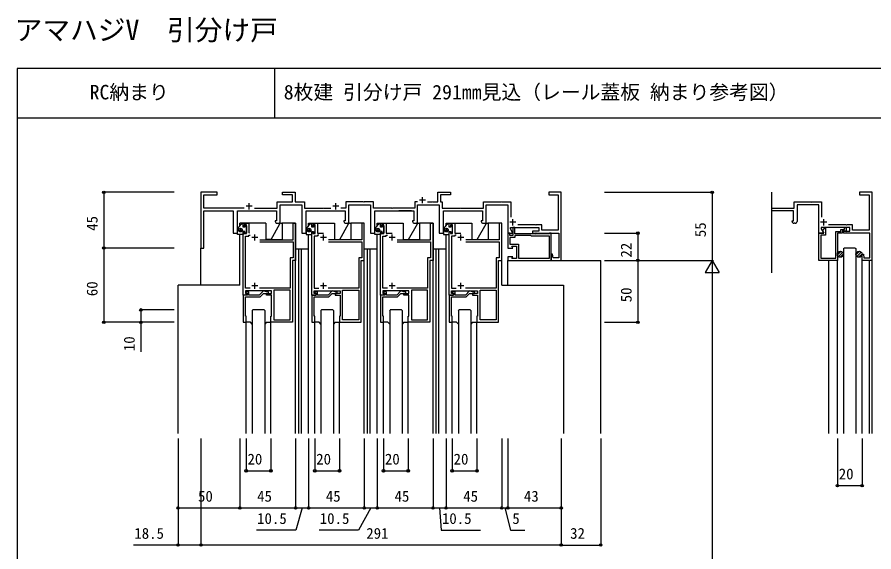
# Model space of a CAD drawing. Units: millimetres, scale not verified. Extents: x -699 to 701, y -1083 to 1079.
# Drawn here: x -699 to -7, y 646 to 1079 of the extents above; entities that cross this region are included whole.
import ezdxf
from ezdxf.enums import TextEntityAlignment as Align

# ---------------------------------------------------------------- set-up
doc = ezdxf.new("R2010")
doc.units = ezdxf.units.MM
doc.header["$LTSCALE"] = 6
for name, color, linetype in [('0-1_USER1', 3, 'Continuous'), ('0-2_YKK_11', 7, 'Continuous'), ('0-3_YKK_12', 2, 'Continuous'), ('0-4_YKK_13', 4, 'Continuous'), ('0-6_YKK_D', 6, 'Continuous'), ('0-7_YKK_ZWAK', 7, 'Continuous')]:
    doc.layers.add(name, color=color, linetype=linetype)
doc.styles.add('ＭＳ ゴシック', font='')
doc.styles.get('ＭＳ ゴシック').set_extended_font_data('MS Gothic')

msp = doc.modelspace()

# ---------------------------------------------------------------- linework, layer by layer
at = {"layer": '0-2_YKK_11'}
for p, q in [((-511.5, 923.2), (-511.5, 928.2)), ((-441.5, 923.2), (-441.5, 928.2)), ((-369, 930.7), (-374, 930.7)), ((-371.5, 928.2), (-371.5, 933.2)), ((-509, 925.7), (-514, 925.7)), ((-439, 925.7), (-444, 925.7)), ((-380.5, 922), (-390.5, 922)), ((-298.5, 910.3), (-298.5, 915.3)), ((-47.313, 910.3), (-47.313, 915.3)), ((-516, 912), (-512.3, 912)), ((-489, 912), (-488, 912)), ((-433.5, 912), (-432.5, 912)), ((-405, 912), (-401.3, 912)), ((-378, 912), (-377, 912)), ((-322.5, 912), (-321.5, 912)), ((-296, 912.8), (-301, 912.8)), ((-70.313, 912), (-71.313, 912)), ((-44.813, 912.8), (-49.813, 912.8)), ((-504.5, 900.5), (-509.5, 900.5)), ((-507, 898), (-507, 903)), ((-449, 900.5), (-454, 900.5)), ((-451.5, 898), (-451.5, 903)), ((-393.5, 900.5), (-398.5, 900.5)), ((-396, 898), (-396, 903)), ((-338, 900.5), (-343, 900.5)), ((-340.5, 898), (-340.5, 903)), ((-510.708, 859.5), (-514.5, 859.5)), ((-504.5, 861.5), (-509.5, 861.5)), ((-507, 859), (-507, 864)), ((-449, 861.5), (-454, 861.5)), ((-451.5, 859), (-451.5, 864)), ((-399.708, 859.5), (-403.5, 859.5)), ((-393.5, 861.5), (-398.5, 861.5)), ((-396, 859), (-396, 864)), ((-338, 861.5), (-343, 861.5)), ((-340.5, 859), (-340.5, 864))]:
    msp.add_line(p, q, dxfattribs=at)
for points in [[(-515.654, 924.3), (-548.2, 924.3), (-548.2, 935), (-537.5, 935), (-537.5, 937), (-550.5, 937), (-550.5, 892), (-548.2, 892), (-548.2, 922), (-524.5, 922), (-524.5, 904), (-521, 904), (-521, 922), (-489.5, 922), (-489.5, 914), (-490.5, 914), (-490.5, 913.5)], [(-507.346, 924.3), (-488.8, 924.3), (-488.8, 929.3), (-476.5, 929.3), (-476.5, 935), (-484.5, 935), (-484.5, 937), (-474.5, 937), (-474.5, 929.3), (-466.7, 929.3), (-466.7, 924.3), (-451.8, 924.3), (-451.5, 924), (-451.2, 924.3), (-445.654, 924.3)], [(-367.346, 929.3), (-363.8, 929.3), (-363.5, 929), (-363.2, 929.3), (-359, 929.3), (-359, 937), (-349, 937), (-349, 935), (-357, 935), (-357, 929.3), (-355.7, 929.3), (-355.7, 924.3), (-340.8, 924.3), (-340.5, 924), (-340.2, 924.3), (-322.3, 924.3), (-322.3, 929.3), (-308.3, 929.3), (-308, 929), (-307.7, 929.3), (-300.2, 929.3), (-300.2, 916.877)], [(-320, 913.5), (-320, 927), (-302.5, 927), (-302.5, 904), (-298.5, 904), (-300.5, 907.464), (-300.5, 908.5), (-277.5, 908.5), (-277.5, 905.5), (-282.5, 905.5), (-282.5, 904), (-280.3, 904), (-280, 904.3), (-279.7, 904), (-261.3, 904), (-261.3, 884), (-266, 884), (-266.5, 887), (-267.5, 887), (-267.5, 882), (-259.5, 882), (-259.5, 937), (-269.5, 937), (-269.5, 935), (-261.8, 935), (-261.8, 906.3), (-275.2, 906.3), (-275.2, 910.8), (-279.7, 910.8), (-280, 910.5), (-280.3, 910.8), (-294.524, 910.8)], [(-8.313, 882.3), (-8.313, 937), (-18.313, 937), (-18.313, 935), (-10.613, 935), (-10.613, 906.3), (-24.013, 906.3), (-24.013, 910.8), (-28.513, 910.8), (-28.813, 910.5), (-29.113, 910.8), (-43.336, 910.8)], [(-375.654, 929.3), (-377.8, 929.3), (-377.8, 924.3), (-395.7, 924.3), (-396, 924), (-396.3, 924.3), (-411.2, 924.3), (-411.2, 929.3), (-418.7, 929.3), (-419, 929), (-419.3, 929.3), (-433.3, 929.3), (-433.3, 924.3), (-437.346, 924.3)], [(-89.313, 924), (-89.013, 924.3), (-71.113, 924.3), (-71.113, 929.3), (-57.113, 929.3), (-56.813, 929), (-56.513, 929.3), (-49.013, 929.3), (-49.013, 916.877)], [(-486.5, 913.5), (-486.5, 927), (-469, 927), (-469, 904), (-465.5, 904), (-465.5, 922), (-434, 922), (-434, 914), (-435, 914), (-435, 913.5)], [(-431, 913.5), (-431, 927), (-413.5, 927), (-413.5, 904), (-410, 904), (-410, 922), (-378.5, 922), (-378.5, 914), (-379.5, 914), (-379.5, 913.5)], [(-375.5, 913.5), (-375.5, 927), (-358, 927), (-358, 904), (-354.5, 904), (-354.5, 922), (-323, 922), (-323, 914), (-324, 914), (-324, 913.5)], [(-72.813, 913.5), (-72.813, 914), (-71.813, 914), (-71.813, 922), (-89.313, 922)], [(-8.313, 882.3), (-8.613, 882), (-16.313, 882), (-16.313, 887), (-15.313, 887), (-14.813, 884), (-10.113, 884), (-10.113, 904), (-28.513, 904), (-28.813, 904.3), (-29.113, 904), (-31.313, 904), (-31.313, 905.5), (-26.313, 905.5), (-26.313, 908.5), (-49.313, 908.5), (-49.313, 907.464), (-47.313, 904), (-51.313, 904), (-51.313, 927), (-68.813, 927), (-68.813, 913.5)], [(-503, 898.5), (-476, 898.5), (-476, 912), (-474, 912), (-474, 882), (-476.5, 882), (-476.5, 832), (-494, 832), (-494, 837), (-493.5, 837), (-493.5, 854), (-497.5, 854), (-497.5, 855.2), (-493.5, 855.2), (-493.5, 857.5), (-514.5, 857.5), (-514.5, 855.2), (-512.9, 855.2), (-512.9, 854), (-516.5, 854), (-516.5, 905.2), (-515.5, 905.2), (-515.5, 903.7), (-513.8, 903.7), (-513.8, 910.7), (-515.5, 910.7), (-515.5, 909.2), (-516.5, 909.2), (-516.5, 911.5), (-516, 912)], [(-512.3, 912), (-511.8, 911.5), (-511.8, 904.5), (-511.3, 904)], [(-461, 854), (-461, 905.2), (-460, 905.2), (-460, 903.7), (-458.3, 903.7), (-458.3, 910.7), (-460, 910.7), (-460, 909.2), (-461, 909.2), (-461, 912), (-456.3, 912), (-456.3, 904), (-451.5, 904)], [(-461, 854), (-457.4, 854), (-457.4, 855.2), (-459, 855.2), (-459, 857.5), (-438, 857.5), (-438, 855.2), (-442, 855.2), (-442, 854), (-438, 854), (-438, 837), (-438.5, 837), (-438.5, 832), (-421, 832), (-421, 882), (-418.5, 882), (-418.5, 911.5), (-419, 912)], [(-420.5, 911.5), (-420.5, 898.5), (-447.5, 898.5)], [(-419, 912), (-420, 912), (-420.5, 911.5)], [(-392, 898.5), (-365, 898.5), (-365, 912), (-363, 912), (-363, 882), (-365.5, 882), (-365.5, 832), (-383, 832), (-383, 837), (-382.5, 837), (-382.5, 854), (-386.5, 854), (-386.5, 855.2), (-382.5, 855.2), (-382.5, 857.5), (-403.5, 857.5), (-403.5, 855.2), (-401.9, 855.2), (-401.9, 854), (-405.5, 854), (-405.5, 905.2), (-404.5, 905.2), (-404.5, 903.7), (-402.8, 903.7), (-402.8, 910.7), (-404.5, 910.7), (-404.5, 909.2), (-405.5, 909.2), (-405.5, 911.5), (-405, 912)], [(-401.3, 912), (-400.8, 911.5), (-400.8, 904), (-396, 904)], [(-350, 854), (-350, 905.2), (-349, 905.2), (-349, 903.7), (-347.3, 903.7), (-347.3, 910.7), (-349, 910.7), (-349, 909.2), (-350, 909.2), (-350, 912), (-345.3, 912), (-345.3, 904), (-340.5, 904)], [(-350, 854), (-346.4, 854), (-346.4, 855.2), (-348, 855.2), (-348, 857.5), (-327, 857.5), (-327, 855.2), (-331, 855.2), (-331, 854), (-327, 854), (-327, 837), (-327.5, 837), (-327.5, 832), (-310, 832), (-310, 882), (-307.5, 882), (-307.5, 911.5), (-308, 912)], [(-309.5, 911.5), (-309.5, 898.5), (-336.5, 898.5)], [(-308, 912), (-309, 912), (-309.5, 911.5)], [(-514.5, 859.5), (-514.5, 901.7), (-511.8, 901.7), (-511.8, 902.5), (-510.708, 902.5)], [(-455.208, 902.5), (-456.3, 902.5), (-456.3, 901.7), (-459, 901.7), (-459, 859.5), (-455.208, 859.5)], [(-403.5, 859.5), (-403.5, 901.7), (-400.8, 901.7), (-400.8, 902.5), (-399.708, 902.5)], [(-344.208, 902.5), (-345.3, 902.5), (-345.3, 901.7), (-348, 901.7), (-348, 859.5), (-344.208, 859.5)], [(-503, 897), (-476, 897), (-476, 884), (-478.5, 884), (-478.5, 859.5), (-503.292, 859.5)], [(-447.5, 897), (-420.5, 897), (-420.5, 884), (-423, 884), (-423, 859.5), (-447.792, 859.5)], [(-392, 897), (-365, 897), (-365, 884), (-367.5, 884), (-367.5, 859.5), (-392.292, 859.5)], [(-336.5, 897), (-309.5, 897), (-309.5, 884), (-312, 884), (-312, 859.5), (-336.792, 859.5)]]:
    msp.add_lwpolyline(points, dxfattribs=at)
for points in [[(-302.5, 882), (-267.5, 882), (-267.5, 904), (-268.8, 904), (-268.8, 903.5), (-279.8, 903.5), (-280, 903.3), (-280.2, 903.5), (-296.8, 903.5), (-296.8, 908.5), (-298.5, 908.5), (-298.5, 902.2), (-301, 902.2), (-301, 904), (-302.5, 904), (-302.5, 892), (-298.5, 892), (-299.366, 893.5), (-295.5, 893.5), (-295.5, 883.5), (-299.366, 883.5), (-298.5, 885), (-302.5, 885)], [(-36.313, 904), (-36.313, 882), (-51.313, 882), (-51.313, 904), (-47.313, 904), (-48.411, 905.902), (-46.313, 908), (-45.813, 908), (-45.813, 902.3), (-49.613, 902.3), (-49.613, 883.7), (-37.613, 883.7), (-37.613, 905.3), (-33.613, 905.3), (-33.613, 907), (-30.613, 907), (-30.613, 908.5), (-29.313, 908.5), (-29.313, 905.7), (-32.313, 905.7), (-32.313, 904)], [(-293.8, 883.7), (-268.8, 883.7), (-268.8, 901.5), (-283.5, 901.5), (-284, 902), (-296.8, 902), (-296.8, 900.5), (-300.8, 900.5), (-300.8, 895.2), (-293.8, 895.2)], [(-516.5, 854), (-516.5, 832), (-514, 832), (-514, 837), (-514.5, 837), (-514.5, 852.5), (-502.7, 852.5), (-500, 855.2), (-496, 855.2), (-496, 856.7), (-497.521, 856.7), (-500.048, 857.273), (-503.321, 854), (-511.7, 854), (-511.7, 856.7), (-514.1, 856.7), (-514.1, 855.5), (-512.9, 855.5), (-512.9, 854)], [(-491.5, 858), (-491.5, 834), (-478.5, 834), (-478.5, 858)], [(-461, 854), (-461, 832), (-458.5, 832), (-458.5, 837), (-459, 837), (-459, 852.5), (-447.2, 852.5), (-444.5, 855.2), (-440.5, 855.2), (-440.5, 856.7), (-442.021, 856.7), (-444.548, 857.273), (-447.821, 854), (-456.2, 854), (-456.2, 856.7), (-458.6, 856.7), (-458.6, 855.5), (-457.4, 855.5), (-457.4, 854)], [(-423, 858), (-423, 834), (-436, 834), (-436, 858)], [(-405.5, 854), (-405.5, 832), (-403, 832), (-403, 837), (-403.5, 837), (-403.5, 852.5), (-391.7, 852.5), (-389, 855.2), (-385, 855.2), (-385, 856.7), (-386.521, 856.7), (-389.048, 857.273), (-392.321, 854), (-400.7, 854), (-400.7, 856.7), (-403.1, 856.7), (-403.1, 855.5), (-401.9, 855.5), (-401.9, 854)], [(-380.5, 858), (-380.5, 834), (-367.5, 834), (-367.5, 858)], [(-350, 854), (-350, 832), (-347.5, 832), (-347.5, 837), (-348, 837), (-348, 852.5), (-336.2, 852.5), (-333.5, 855.2), (-329.5, 855.2), (-329.5, 856.7), (-331.021, 856.7), (-333.548, 857.273), (-336.821, 854), (-345.2, 854), (-345.2, 856.7), (-347.6, 856.7), (-347.6, 855.5), (-346.4, 855.5), (-346.4, 854)], [(-312, 858), (-312, 834), (-325, 834), (-325, 858)]]:
    msp.add_lwpolyline(points, close=True, dxfattribs=at)
for centre, start, end in [((-489, 913.5), 180.00002, 270), ((-488, 913.5), 270, 0), ((-433.5, 913.5), 180.00002, 270), ((-432.5, 913.5), 270, 0), ((-378, 913.5), 180.00002, 270), ((-377, 913.5), 270, 0), ((-322.5, 913.5), 180.00002, 270), ((-321.5, 913.5), 270, 0), ((-71.313, 913.5), 180.00002, 270), ((-70.313, 913.5), 270, 0)]:
    msp.add_arc(centre, 1.5, start, end, dxfattribs=at)
at = {"layer": '0-3_YKK_12'}
for p, q in [((-89.313, 872), (-89.313, 937)), ((-519, 910.299), (-519, 912)), ((-498, 912), (-519, 912)), ((-498, 912), (-498, 899)), ((-474, 912), (-485, 912)), ((-485, 912), (-485, 899)), ((-474, 742), (-474, 912)), ((-463.5, 910.299), (-463.5, 912)), ((-463.5, 912), (-442.5, 912)), ((-442.5, 912), (-442.5, 899)), ((-418.5, 912), (-429.5, 912)), ((-429.5, 912), (-429.5, 899)), ((-418.5, 742), (-418.5, 912)), ((-408, 910.299), (-408, 912)), ((-408, 912), (-387, 912)), ((-387, 912), (-387, 899)), ((-363, 912), (-374, 912)), ((-374, 912), (-374, 899)), ((-363, 742), (-363, 912)), ((-352.5, 910.299), (-352.5, 912)), ((-352.5, 912), (-331.5, 912)), ((-331.5, 912), (-331.5, 899)), ((-307.5, 912), (-318.5, 912)), ((-318.5, 912), (-318.5, 899)), ((-307.5, 862), (-307.5, 912)), ((-519, 862), (-519, 902.95)), ((-463.5, 742), (-463.5, 902.95)), ((-408, 742), (-408, 902.95)), ((-352.5, 742), (-352.5, 902.95)), ((-493.722, 899), (-498, 899)), ((-493.722, 899), (-485, 899)), ((-442.5, 899), (-438.222, 899)), ((-438.222, 899), (-429.5, 899)), ((-387, 899), (-382.722, 899)), ((-382.722, 899), (-374, 899)), ((-331.5, 899), (-327.222, 899)), ((-327.222, 899), (-318.5, 899)), ((-550.5, 862), (-550.5, 892)), ((-463.5, 891), (-474, 891)), ((-471.5, 742), (-471.5, 891)), ((-469.3, 742), (-469.3, 891)), ((-408, 891), (-418.5, 891)), ((-416, 742), (-416, 891)), ((-413.8, 742), (-413.8, 891)), ((-352.5, 891), (-363, 891)), ((-360.5, 742), (-360.5, 891)), ((-358.3, 742), (-358.3, 891)), ((-31.313, 891.5), (-30.813, 892)), ((-31.313, 891.5), (-31.313, 742)), ((-21.813, 892), (-30.813, 892)), ((-21.813, 892), (-21.313, 891.5)), ((-21.313, 891.5), (-21.313, 742)), ((-302.5, 862), (-302.5, 882)), ((-259.5, 882), (-227.499, 882)), ((-227.499, 742), (-227.499, 882)), ((-43.313, 742), (-43.313, 882)), ((-36.313, 742), (-36.313, 882)), ((-16.313, 742), (-16.313, 882)), ((-10.313, 742), (-10.313, 882)), ((-8.313, 742), (-8.313, 882)), ((-569, 742), (-569, 862)), ((-519, 862), (-569, 862)), ((-307.5, 862), (-257.5, 862)), ((-257.5, 862), (-257.5, 742)), ((-509, 841.5), (-508.5, 842)), ((-509, 841.5), (-509, 742)), ((-499.5, 842), (-508.5, 842)), ((-499.5, 842), (-499, 841.5)), ((-499, 841.5), (-499, 742)), ((-453.5, 841.5), (-453, 842)), ((-453.5, 841.5), (-453.5, 742)), ((-444, 842), (-453, 842)), ((-444, 842), (-443.5, 841.5)), ((-443.5, 841.5), (-443.5, 742)), ((-398, 841.5), (-397.5, 842)), ((-398, 841.5), (-398, 742)), ((-388.5, 842), (-397.5, 842)), ((-388.5, 842), (-388, 841.5)), ((-388, 841.5), (-388, 742)), ((-342.5, 841.5), (-342, 842)), ((-342.5, 841.5), (-342.5, 742)), ((-333, 842), (-342, 842)), ((-333, 842), (-332.5, 841.5)), ((-332.5, 841.5), (-332.5, 742)), ((-514, 742), (-514, 832)), ((-494, 742), (-494, 832)), ((-458.5, 742), (-458.5, 832)), ((-438.5, 742), (-438.5, 832)), ((-403, 742), (-403, 832)), ((-383, 742), (-383, 832)), ((-347.5, 742), (-347.5, 832)), ((-327.5, 742), (-327.5, 832))]:
    msp.add_line(p, q, dxfattribs=at)
at = {"layer": '0-4_YKK_13'}
for p, q in [((-518.5, 907.95), (-518.5, 904.95)), ((-486.929, 911.228), (-494, 898.5)), ((-485.617, 912), (-485, 912)), ((-463, 907.95), (-463, 904.95)), ((-431.429, 911.228), (-438.5, 898.5)), ((-430.117, 912), (-429.5, 912)), ((-407.5, 907.95), (-407.5, 904.95)), ((-375.929, 911.228), (-383, 898.5)), ((-374.617, 912), (-374, 912)), ((-352, 907.95), (-352, 904.95)), ((-320.429, 911.228), (-327.5, 898.5)), ((-319.117, 912), (-318.5, 912)), ((-520, 906.45), (-517, 906.45)), ((-464.5, 906.45), (-461.5, 906.45)), ((-409, 906.45), (-406, 906.45)), ((-353.5, 906.45), (-350.5, 906.45)), ((-36.261, 886.492), (-33.305, 889.448)), ((-35.487, 885.144), (-31.957, 888.675)), ((-34.002, 884.507), (-31.32, 887.19)), ((-21.283, 886.618), (-18.431, 889.471)), ((-20.564, 885.216), (-17.029, 888.751)), ((-19.137, 884.521), (-16.334, 887.325)), ((-510.5, 832), (-514, 832)), ((-509, 830.5), (-510.5, 832)), ((-497.5, 832), (-499, 830.5)), ((-497.5, 832), (-493.7, 832)), ((-455, 832), (-458.5, 832)), ((-453.5, 830.5), (-455, 832)), ((-442, 832), (-443.5, 830.5)), ((-442, 832), (-438.2, 832)), ((-399.5, 832), (-403, 832)), ((-398, 830.5), (-399.5, 832)), ((-386.5, 832), (-388, 830.5)), ((-386.5, 832), (-382.7, 832)), ((-344, 832), (-347.5, 832)), ((-342.5, 830.5), (-344, 832)), ((-331, 832), (-332.5, 830.5)), ((-331, 832), (-327.2, 832))]:
    msp.add_line(p, q, dxfattribs=at)
for points in [[(-513.799, 909.95), (-513.799, 903.95), (-514.999, 903.95), (-514.999, 905.45), (-516.499, 905.45), (-516.5, 902.95), (-521, 902.95), (-521, 906.076)], [(-513.799, 909.95), (-514.299, 910.45), (-514.999, 910.45), (-514.999, 908.95), (-516.499, 908.95), (-516.5, 910.95), (-517.182, 911.416)], [(-465.5, 906.076), (-465.5, 902.95), (-461, 902.95), (-460.999, 905.45), (-459.499, 905.45), (-459.499, 903.95), (-458.299, 903.95), (-458.299, 910.45), (-459.499, 910.45), (-459.499, 908.95), (-460.999, 908.95), (-461, 910.95), (-461.682, 911.416)], [(-402.799, 909.95), (-402.799, 903.95), (-403.999, 903.95), (-403.999, 905.45), (-405.499, 905.45), (-405.5, 902.95), (-410, 902.95), (-410, 906.076)], [(-402.799, 909.95), (-403.299, 910.45), (-403.999, 910.45), (-403.999, 908.95), (-405.499, 908.95), (-405.5, 910.95), (-406.182, 911.416)], [(-354.5, 906.076), (-354.5, 902.95), (-350, 902.95), (-349.999, 905.45), (-348.499, 905.45), (-348.499, 903.95), (-347.299, 903.95), (-347.299, 910.45), (-348.499, 910.45), (-348.499, 908.95), (-349.999, 908.95), (-350, 910.95), (-350.682, 911.416)]]:
    msp.add_lwpolyline(points, dxfattribs=at)
for centre, radius in [((-518.5, 906.45), 1.5), ((-463, 906.45), 1.5), ((-407.5, 906.45), 1.5), ((-352, 906.45), 1.5), ((-33.813, 887), 2.5), ((-18.813, 887), 2.5)]:
    msp.add_circle(centre, radius, dxfattribs=at)
for centre, radius, start, end in [((-515, 905.826), 6, 111.32163, 180.00002), ((-485.617, 910.5), 1.5, 90, 150.9454), ((-459.5, 905.826), 6, 111.32163, 180.00002), ((-430.117, 910.5), 1.5, 90, 150.9454), ((-404, 905.826), 6, 111.32163, 180.00002), ((-374.617, 910.5), 1.5, 90, 150.9454), ((-348.5, 905.826), 6, 111.32163, 180.00002), ((-319.117, 910.5), 1.5, 90, 150.9454)]:
    msp.add_arc(centre, radius, start, end, dxfattribs=at)
at = {"layer": '0-6_YKK_D'}
for p, q in [((-572, 937), (-630, 937)), ((-629, 937), (-629, 892)), ((-224.499, 937), (-136.499, 937)), ((-137.499, 937), (-137.499, 882)), ((-224.499, 904), (-196.499, 904)), ((-197.499, 904), (-197.499, 882)), ((-572, 892), (-630, 892)), ((-572, 892), (-630, 892)), ((-629, 892), (-629, 832)), ((-224.499, 882), (-196.499, 882)), ((-224.499, 882), (-196.499, 882)), ((-224.499, 882), (-136.499, 882)), ((-224.499, 882), (-136.499, 882)), ((-197.499, 882), (-197.499, 832)), ((-137.499, 882), (-143.099, 872.301)), ((-137.499, 882), (-131.899, 872.301)), ((-137.499, 882), (-137.499, 862.601)), ((-143.099, 872.301), (-131.899, 872.301)), ((-137.499, 870.8), (-137.499, 245.087)), ((-572, 842), (-600, 842)), ((-572, 832), (-630, 832)), ((-572, 832), (-600, 832)), ((-224.499, 832), (-196.499, 832)), ((-569, 738), (-569, 651)), ((-569, 738), (-569, 681)), ((-550.5, 738), (-550.5, 651)), ((-550.5, 738), (-550.5, 651)), ((-519, 738), (-519, 681)), ((-519, 738), (-519, 681)), ((-514, 738), (-514, 711)), ((-494, 738), (-494, 711)), ((-474, 738), (-474, 681)), ((-474, 738), (-474, 681)), ((-463.5, 738), (-463.5, 681)), ((-463.5, 738), (-463.5, 681)), ((-458.5, 738), (-458.5, 711)), ((-438.5, 738), (-438.5, 711)), ((-418.5, 738), (-418.5, 681)), ((-418.5, 738), (-418.5, 681)), ((-408, 738), (-408, 681)), ((-408, 738), (-408, 681)), ((-403, 738), (-403, 711)), ((-383, 738), (-383, 711)), ((-363, 738), (-363, 681)), ((-363, 738), (-363, 681)), ((-352.5, 738), (-352.5, 681)), ((-352.5, 738), (-352.5, 681)), ((-347.5, 738), (-347.5, 711)), ((-327.5, 738), (-327.5, 711)), ((-307.5, 738), (-307.5, 681)), ((-307.5, 738), (-307.5, 681)), ((-302.5, 738), (-302.5, 681)), ((-302.5, 738), (-302.5, 681)), ((-259.5, 738), (-259.5, 681)), ((-259.5, 738), (-259.5, 651)), ((-259.5, 738), (-259.5, 651)), ((-227.499, 738), (-227.499, 651)), ((-36.313, 738), (-36.313, 699)), ((-16.313, 738), (-16.313, 699)), ((-514, 712), (-494, 712)), ((-458.5, 712), (-438.5, 712)), ((-403, 712), (-383, 712)), ((-347.5, 712), (-327.5, 712)), ((-36.313, 700), (-16.313, 700)), ((-569, 682), (-519, 682)), ((-519, 682), (-474, 682)), ((-474, 682), (-463.5, 682)), ((-463.5, 682), (-418.5, 682)), ((-418.5, 682), (-408, 682)), ((-408, 682), (-363, 682)), ((-363, 682), (-352.5, 682)), ((-352.5, 682), (-307.5, 682)), ((-307.5, 682), (-302.5, 682)), ((-302.5, 682), (-259.5, 682)), ((-259.5, 652), (-550.5, 652)), ((-259.5, 652), (-227.499, 652))]:
    msp.add_line(p, q, dxfattribs=at)
for points in [[(-599, 842), (-599, 832), (-599, 808.12)], [(-468.75, 682), (-473.861, 664), (-505.661, 664)], [(-413.25, 682), (-423.24, 664), (-455.04, 664)], [(-357.75, 682), (-356.357, 664), (-324.557, 664)], [(-305, 682), (-300.445, 664), (-288.691, 664)], [(-550.5, 652), (-569, 652), (-604.88, 652)]]:
    msp.add_lwpolyline(points, dxfattribs=at)
for centre in [(-629, 937), (-137.499, 937), (-197.499, 904), (-629, 892), (-629, 892), (-197.499, 882), (-197.499, 882), (-599, 842), (-629, 832), (-599, 832), (-197.499, 832), (-514, 712), (-494, 712), (-458.5, 712), (-438.5, 712), (-403, 712), (-383, 712), (-347.5, 712), (-327.5, 712), (-36.313, 700), (-16.313, 700), (-569, 682), (-519, 682), (-519, 682), (-474, 682), (-474, 682), (-463.5, 682), (-463.5, 682), (-418.5, 682), (-418.5, 682), (-408, 682), (-408, 682), (-363, 682), (-363, 682), (-352.5, 682), (-352.5, 682), (-307.5, 682), (-307.5, 682), (-302.5, 682), (-302.5, 682), (-259.5, 682), (-569, 652), (-550.5, 652), (-550.5, 652), (-259.5, 652), (-259.5, 652), (-227.499, 652)]:
    msp.add_circle(centre, 1.02, dxfattribs=at)
at = {"layer": '0-7_YKK_ZWAK'}
for p, q in [((-699, 1037), (-699, -1083)), ((701, 1037), (-699, 1037)), ((-491, 1037), (-491, 997)), ((701, 997), (-699, 997))]:
    msp.add_line(p, q, dxfattribs=at)

# ---------------------------------------------------------------- texts
at = {"layer": '0-1_USER1', "style": 'ＭＳ ゴシック'}
for s, height, p in [('アマハジV\u3000引分け戸', 16.42, (-701.027, 1055.036)), ('RC納まり', 11.73, (-640.455, 1008.545)), ('8枚建 引分け戸 291㎜見込（レール蓋板 納まり参考図）', 11.73, (-483.591, 1008.591))]:
    msp.add_text(s, height=height, dxfattribs=at).set_placement(p, align=Align.BOTTOM_LEFT)
at = {"layer": '0-6_YKK_D', "style": 'ＭＳ ゴシック'}
for s, p in [('45', (-631.4, 905.909)), ('55', (-139.899, 900.773)), ('22', (-199.899, 884.273)), ('60', (-631.4, 853.102)), ('50', (-199.899, 848.136)), ('10', (-601.4, 808.679))]:
    msp.add_text(s, height=8.798, rotation=90, dxfattribs=at).set_placement(p, align=Align.BOTTOM_LEFT)
for s, p in [('20', (-512.864, 714.4)), ('20', (-457.364, 714.4)), ('20', (-401.864, 714.4)), ('20', (-346.364, 714.4)), ('20', (-35.176, 702.4)), ('50', (-552.864, 684.4)), ('45', (-505.091, 684.4)), ('45', (-449.591, 684.4)), ('45', (-394.091, 684.4)), ('45', (-338.591, 684.4)), ('43', (-289.591, 684.4)), ('10.5', (-505.102, 666.4)), ('10.5', (-454.481, 666.4)), ('10.5', (-355.798, 666.4)), ('5', (-298.932, 666.4)), ('18.5', (-604.321, 654.4)), ('291', (-416.898, 654.4)), ('32', (-252.227, 654.4))]:
    msp.add_text(s, height=8.798, dxfattribs=at).set_placement(p, align=Align.BOTTOM_LEFT)

doc.saveas('drawing.dxf')
